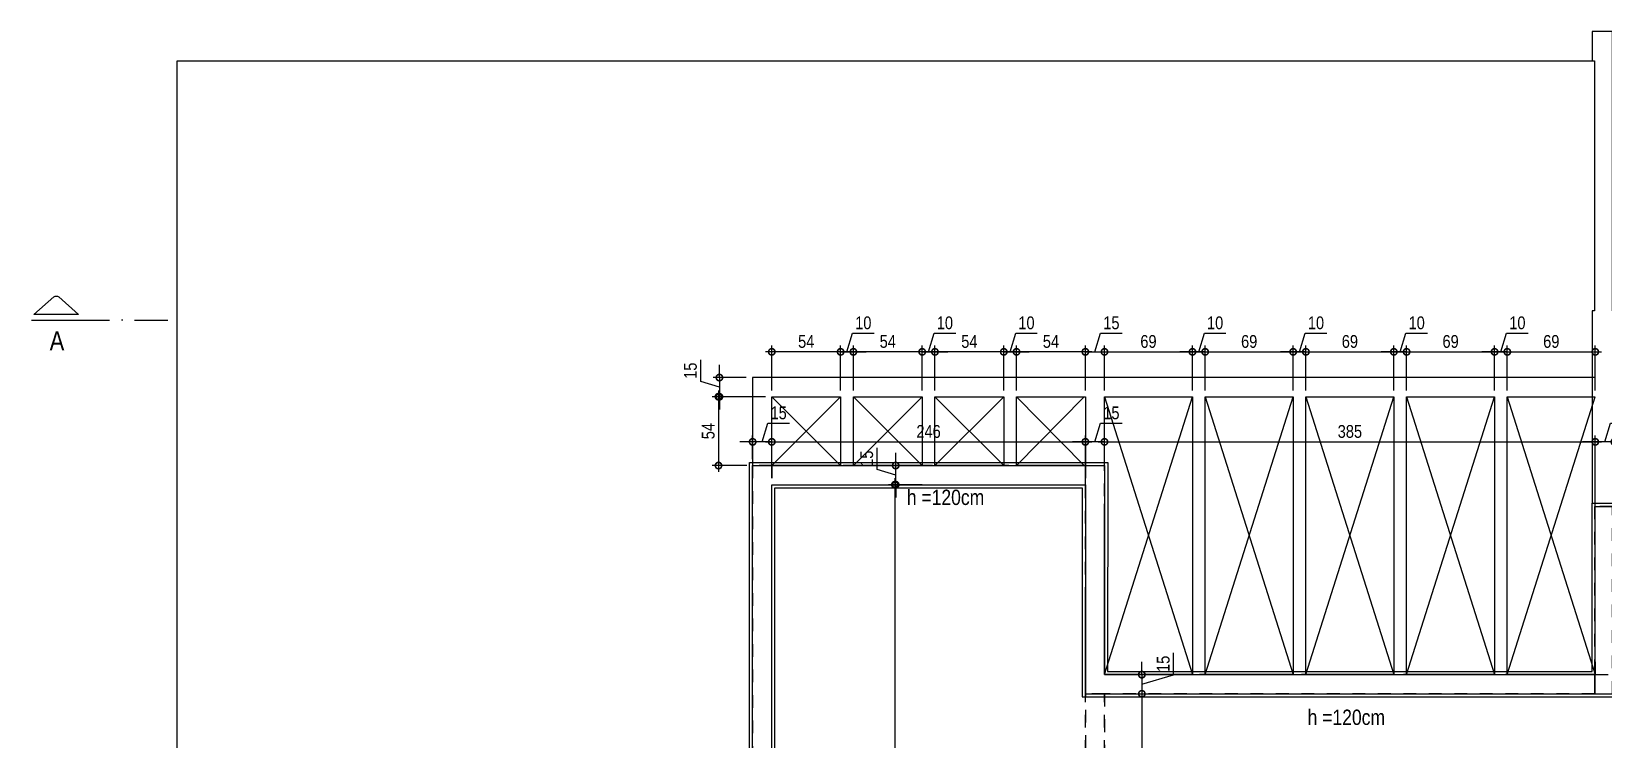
# Model space of a CAD drawing. Header units: metres. Extents: x -38 to 570, y -75 to 184.
# Drawn here: x -37.89 to -25.56, y -2.57 to 2.99 of the extents above; entities that cross this region are included whole.
import ezdxf
from ezdxf.enums import TextEntityAlignment as Align

# ---------------------------------------------------------------- set-up
doc = ezdxf.new("R2010")
doc.units = ezdxf.units.M
for name, pattern in [('CONTINUOS', [0]), ('DASHEDX2', [1.5, 1, -0.5]), ('ESTILO_TQS_0001', [1, 0.7, -0.3])]:
    doc.linetypes.add(name, pattern=pattern)
for name, color, linetype in [('1', 232, 'DASHEDX2'), ('201', 232, 'CONTINUOS'), ('21', 232, 'Continuous'), ('210', 15, 'ESTILO_TQS_0001'), ('ARQ-ALV ACAB', 4, 'Continuous'), ('ARQ-AUX', 7, 'Continuous'), ('ARQ-AUX1', 1, 'Continuous'), ('ARQ-AUX2', 2, 'Continuous'), ('ARQ-DIM', 2, 'Continuous'), ('ARQ-SIM', 1, 'Continuous'), ('ARQ-TXT', 2, 'Continuous')]:
    doc.layers.add(name, color=color, linetype=linetype)
doc.styles.add('Adesa', font='ARIALN.TTF')
doc.dimstyles.new('ADESA 1-0050', dxfattribs={"dimtxt": 0.1, "dimasz": 0.1, "dimexe": 0.05, "dimexo": 0.05, "dimgap": 0.03, "dimtad": 1, "dimdec": 1, "dimlfac": 100, "dimzin": 12, "dimtxsty": 'Adesa', "dimblk": 'DOTSMALL', "dimcen": 1, "dimdle": 0.05, "dimclrd": 1, "dimclre": 1, "dimclrt": 256, "dimazin": 3, "dimtm": 1e-09, "dimtfac": 1, "dimtdec": 1, "dimtmove": 1, "dimatfit": 0, "dimldrblk": 'DOTSMALL', "dimfxl": 0.8, "dimtvp": 2, "dimtolj": 1, "dimtzin": 0, "dimarcsym": 0})

# ---------------------------------------------------------------- blocks, each defined once
blk = doc.blocks.new('ADESA-SIM CORT')
at = {"color": 3}
blk.add_lwpolyline([(1.712, 0.367), (1.4, 0.086), (2.1, 0.086), (1.788, 0.367)], dxfattribs=at)
blk.add_lwpolyline([(1.788, 0.367, 0.267949), (1.712, 0.367)], format="xyb", dxfattribs=at)
at = {"color": 2}
for points in [[(0.521, 0), (0, 0)], [(0.706, 0), (0.729, 0)], [(2.14, 0), (0.914, 0)]]:
    blk.add_lwpolyline(points, dxfattribs=at)
at = {"color": 3, "style": 'Adesa'}
blk.add_attdef('A', text='', height=0.35, dxfattribs=at).set_placement((1.739, -0.325), align=Align.MIDDLE_CENTER)
blk = doc.blocks.new('EST-PR-012-BAR-R02')
at = {"layer": '1', "color": 1, "linetype": 'CONTINUOS'}
for points in [[(-3223, 27), (-3223, -42)], [(-3149, 27), (-3223, 27)], [(-3085, 27), (-3149, 27)], [(-3021, 27), (-3085, 27)], [(-2954.5, 27), (-3021, 27)], [(-2873, 27), (-2954.5, 27)], [(-2794, 27), (-2873, 27)], [(-2715, 27), (-2794, 27)], [(-2636, 27), (-2715, 27)], [(-2562, 27), (-2636, 27)], [(-3208, -42), (-3208, 12)], [(-3208, 12), (-3154, 12)], [(-3154, 12), (-3154, -42)], [(-3144, 12), (-3090, 12)], [(-3144, -42), (-3144, 12)], [(-3090, 12), (-3090, -42)], [(-3080, 12), (-3026, 12)], [(-3080, -42), (-3080, 12)], [(-3026, 12), (-3026, -42)], [(-3016, 12), (-2962, 12)], [(-3016, -42), (-3016, 12)], [(-2962, 12), (-2962, -42)], [(-2947, -40.5), (-2947, 12)], [(-2947, 12), (-2878, 12)], [(-2878, 12), (-2878, -206)], [(-2868, 12), (-2799, 12)], [(-2868, -206), (-2868, 12)], [(-2799, 12), (-2799, -206)], [(-2789, 12), (-2720, 12)], [(-2789, -206), (-2789, 12)], [(-2720, 12), (-2720, -206)], [(-2710, 12), (-2641, 12)], [(-2710, -206), (-2710, 12)], [(-2641, 12), (-2641, -206)], [(-2631, 12), (-2562, 12)], [(-2631, -206), (-2631, 12)], [(-3154, -42), (-3208, -42)], [(-3090, -42), (-3144, -42)], [(-3026, -42), (-3080, -42)], [(-2962, -42), (-3016, -42)], [(-2947, -42), (-2947, -40.5)], [(-2947, -206), (-2947, -72)], [(-2562, -196), (-2562, -206)], [(-2878, -206), (-2947, -206)], [(-2799, -206), (-2868, -206)], [(-2720, -206), (-2789, -206)], [(-2641, -206), (-2710, -206)], [(-2562, -206), (-2631, -206)], [(-2562, -221), (-2562, -206)]]:
    blk.add_lwpolyline(points, dxfattribs=at)
at = {"layer": '201', "color": 1, "linetype": 'CONTINUOS'}
for points in [[(-2962, -72), (-2962, -213.5)], [(-2947, -221), (-2874, -221)], [(-2874, -221), (-2795, -221)], [(-2795, -221), (-2716, -221)], [(-2716, -221), (-2637, -221)], [(-2637, -221), (-2562, -221)]]:
    blk.add_lwpolyline(points, dxfattribs=at)
at = {"layer": '21'}
for p, q in [((-3208, -42), (-3154, 12)), ((-3208, 12), (-3154, -42)), ((-3144, -42), (-3090, 12)), ((-3144, 12), (-3090, -42)), ((-3080, -42), (-3026, 12)), ((-3080, 12), (-3026, -42)), ((-3016, -42), (-2963, 12)), ((-3016, 12), (-2963, -42)), ((-2947, -206), (-2878, 12)), ((-2947, 12), (-2878, -206)), ((-2868, -206), (-2799, 12)), ((-2868, 12), (-2799, -206)), ((-2789, -206), (-2720, 12)), ((-2789, 12), (-2720, -206)), ((-2710, -206), (-2641, 12)), ((-2710, 12), (-2641, -206)), ((-2631, -206), (-2562, 12)), ((-2631, 12), (-2562, -206))]:
    blk.add_line(p, q, dxfattribs=at)
at = {"layer": '210'}
for p, q in [((-2562, -206), (-2549, -206)), ((-2562, -221), (-2549, -221))]:
    blk.add_line(p, q, dxfattribs=at)
blk = doc.blocks.new('est-lo-12-bar-r05')
at = {"layer": '1'}
for p, q in [((-2947.007243, -205.999307), (-2947.007243, -205.999307)), ((-2947.007243, -220.999307), (-2962.007243, -220.999307))]:
    blk.add_line(p, q, dxfattribs=at)
for points in [[(-3223.007243, -327.501694), (-3208.007243, -327.501694), (-3208.007243, -41.993684), (-3223.007243, -41.993684), (-3223.007243, -313.501694)], [(-3223.007243, -41.993684), (-3223.007243, -327.501694)], [(-3208.007243, -56.993684), (-2962.007243, -56.993684), (-2962.007243, -41.993684), (-3208.007243, -41.993684), (-3208.007243, -56.993684)], [(-2962.007243, -41.993684), (-3208.007243, -41.993684)], [(-2962.007243, -327.501694), (-2962.007243, -41.993684), (-2947.007243, -41.993684), (-2947.007243, -205.999307), (-2562.500061, -205.999307), (-2562.500061, -220.999307), (-2947.007243, -220.999307), (-2947.007243, -327.501694), (-2962.007243, -327.501694)], [(-2962.007243, -41.993684), (-2962.007243, -213.499307)], [(-2947.007243, -205.999307), (-2947.007243, -41.993684)], [(-3208.007243, -56.993684), (-2962.007243, -56.993684)], [(-2562.499583, -205.999307), (-2947.007243, -205.999307)], [(-2962.007243, -213.499307), (-2962.007243, -327.501694)], [(-2947.007243, -220.999307), (-2548.499342, -220.999307)], [(-2947.007243, -327.501694), (-2947.007243, -220.999307)]]:
    blk.add_lwpolyline(points, dxfattribs=at)
blk.add_lwpolyline([(-2548.499583, -74.0016), (-2562.500061, -74.0016), (-2562.500061, -220.999307), (-2548.499583, -220.999307)], close=True, dxfattribs=at)
blk = doc.blocks.new('COBERTURA')
at = {"layer": 'ARQ-ALV ACAB'}
for points in [[(-32.255, -3.205), (-32.255, -0.395), (-29.445, -0.395), (-29.446, -2.035), (-25.645, -2.035), (-25.645, -0.715), (-21.25, -0.715), (-21.25, 0.385), (-18.505, 0.385), (-18.505, -1.995), (-17.975, -1.995), (-17.975, -2.295), (-15.505, -2.295)], [(-32.055, -3.205), (-32.055, -0.595), (-29.645, -0.595), (-29.646, -2.235), (-25.445, -2.235), (-25.445, -0.915), (-21.05, -0.915), (-21.05, 0.185), (-18.705, 0.185), (-18.705, -2.185), (-18.165, -2.185), (-18.165, -2.475), (-15.505, -2.475)]]:
    blk.add_lwpolyline(points, dxfattribs=at)
at = {"layer": 'ARQ-AUX', "elevation": 0}
blk.add_lwpolyline([(-36.745, -3.1), (-36.745, 2.755), (-25.645, 2.755)], dxfattribs=at)
at = {"layer": 'ARQ-AUX1', "elevation": 0}
blk.add_lwpolyline([(-25.465, -0.74), (-25.465, 0.795), (-25.485, 0.795), (-25.485, 2.985), (-25.645, 2.985), (-25.645, 2.755), (-25.625, 2.755), (-25.625, 0.795), (-25.645, 0.795), (-25.645, -0.715)], dxfattribs=at)
at = {"layer": 'ARQ-AUX2'}
for points in [[(-32.23, -3.205), (-32.23, -0.42), (-29.47, -0.42), (-29.471, -2.06), (-25.62, -2.06), (-25.62, -0.74), (-21.225, -0.74), (-21.225, 0.36), (-18.53, 0.36), (-18.53, -2.02), (-18, -2.02), (-18, -2.315), (-15.505, -2.315)], [(-32.08, -3.205), (-32.08, -0.57), (-29.62, -0.57), (-29.621, -2.21), (-25.47, -2.21), (-25.47, -0.89), (-21.075, -0.89), (-21.075, 0.21), (-18.68, 0.21), (-18.68, -2.16), (-18.14, -2.16), (-18.14, -2.455), (-15.513, -2.455)]]:
    blk.add_lwpolyline(points, dxfattribs=at)
at = {"linetype": 'Continuous', "xscale": 0.01, "yscale": 0.01, "zscale": 0.01}
for name, p in [('est-lo-12-bar-r05', (0, 0)), ('EST-PR-012-BAR-R02', (0, 0, 0))]:
    blk.add_blockref(name, p, dxfattribs=at)
blk = doc.blocks.new('_DotSmall')
at = {"color": 0, "linetype": 'ByBlock', "const_width": 0.5}
blk.add_lwpolyline([(-0.0625, 0, 1), (0.0625, 0, 1)], format="xyb", close=True, dxfattribs=at)
blk = doc.blocks.new('*D391')
at = {"layer": 'ARQ-DIM', "color": 1, "lineweight": -2, "transparency": 16777216}
for p, q in [((-31.254, -0.451), (-31.254, -0.281)), ((-31.108, -0.42), (-31.108, -0.32)), ((-31.108, -0.495), (-31.254, -0.451)), ((-30.9, -0.42), (-31.158, -0.42)), ((-31.108, -0.57), (-31.108, -0.42)), ((-31.108, -0.57), (-31.108, -0.42)), ((-30.9, -0.57), (-31.158, -0.57)), ((-31.108, -0.57), (-31.108, -0.67))]:
    blk.add_line(p, q, dxfattribs=at)
at = {"layer": 'Defpoints', "color": 0, "transparency": 16777216}
for p in [(-31.108, -0.42), (-30.85, -0.42, 0), (-30.85, -0.57, 0)]:
    blk.add_point(p, dxfattribs=at)
at = {"layer": 'ARQ-DIM', "color": 1, "lineweight": -2, "transparency": 16777216, "xscale": 0.1, "yscale": 0.1, "zscale": 0.1}
for p, rotation in [((-31.108, -0.42), 270), ((-31.108, -0.57), 90)]:
    blk.add_blockref('_DotSmall', p, dxfattribs=dict(at, rotation=rotation))
at = {"layer": 'ARQ-DIM', "transparency": 16777216, "insert": (-31.335, -0.366), "char_height": 0.1, "attachment_point": 5, "rotation": 90, "style": 'Adesa'}
blk.add_mtext('\\A1;15', dxfattribs=at)
blk = doc.blocks.new('*D392')
at = {"layer": 'ARQ-DIM', "color": 1, "lineweight": -2, "transparency": 16777216}
for p, q in [((-31.079, -0.57), (-31.164, -0.57)), ((-31.114, -0.52), (-31.114, -5.89)), ((-31.081, -5.84), (-31.164, -5.84))]:
    blk.add_line(p, q, dxfattribs=at)
at = {"layer": 'Defpoints', "color": 0, "transparency": 16777216}
for p in [(-31.029, -0.57), (-31.114, -5.84), (-31.031, -5.84, 0)]:
    blk.add_point(p, dxfattribs=at)
at = {"layer": 'ARQ-DIM', "color": 1, "lineweight": -2, "transparency": 16777216, "xscale": 0.1, "yscale": 0.1, "zscale": 0.1}
for p, rotation in [((-31.114, -0.57), 90), ((-31.114, -5.84), 270)]:
    blk.add_blockref('_DotSmall', p, dxfattribs=dict(at, rotation=rotation))
at = {"layer": 'ARQ-DIM', "transparency": 16777216, "insert": (-31.195, -3.205), "char_height": 0.1, "attachment_point": 5, "rotation": 90, "style": 'Adesa'}
blk.add_mtext('\\A1;527', dxfattribs=at)
blk = doc.blocks.new('*D394')
at = {"layer": 'ARQ-DIM', "color": 1, "lineweight": -2, "transparency": 16777216}
for p, q in [((-29.177, -2.06), (-29.177, -1.96)), ((-28.928, -2.061), (-28.928, -1.89)), ((-29.421, -2.06), (-29.127, -2.06)), ((-29.177, -2.06), (-29.177, -2.21)), ((-29.177, -2.06), (-29.177, -2.21)), ((-29.177, -2.135), (-28.928, -2.061)), ((-29.43, -2.21), (-29.127, -2.21)), ((-29.177, -2.21), (-29.177, -2.31))]:
    blk.add_line(p, q, dxfattribs=at)
at = {"layer": 'Defpoints', "color": 0, "transparency": 16777216}
for p in [(-29.471, -2.06, 0), (-29.48, -2.21, 0), (-29.177, -2.21)]:
    blk.add_point(p, dxfattribs=at)
at = {"layer": 'ARQ-DIM', "color": 1, "lineweight": -2, "transparency": 16777216, "xscale": 0.1, "yscale": 0.1, "zscale": 0.1}
for p, rotation in [((-29.177, -2.06), 270), ((-29.177, -2.21), 90)]:
    blk.add_blockref('_DotSmall', p, dxfattribs=dict(at, rotation=rotation))
at = {"layer": 'ARQ-DIM', "transparency": 16777216, "insert": (-29.009, -1.975), "char_height": 0.1, "attachment_point": 5, "rotation": 90, "style": 'Adesa'}
blk.add_mtext('\\A1;15', dxfattribs=at)
blk = doc.blocks.new('*D395')
at = {"layer": 'ARQ-DIM', "color": 1, "lineweight": -2, "transparency": 16777216}
for p, q in [((-29.238, -2.21), (-29.127, -2.21)), ((-29.177, -2.16), (-29.177, -4.25)), ((-29.229, -4.2), (-29.127, -4.2))]:
    blk.add_line(p, q, dxfattribs=at)
at = {"layer": 'Defpoints', "color": 0, "transparency": 16777216}
for p in [(-29.288, -2.21), (-29.279, -4.2, 0), (-29.177, -4.2)]:
    blk.add_point(p, dxfattribs=at)
at = {"layer": 'ARQ-DIM', "color": 1, "lineweight": -2, "transparency": 16777216, "xscale": 0.1, "yscale": 0.1, "zscale": 0.1}
for p, rotation in [((-29.177, -2.21), 90), ((-29.177, -4.2), 270)]:
    blk.add_blockref('_DotSmall', p, dxfattribs=dict(at, rotation=rotation))
at = {"layer": 'ARQ-DIM', "transparency": 16777216, "insert": (-29.258, -3.205), "char_height": 0.1, "attachment_point": 5, "rotation": 90, "style": 'Adesa'}
blk.add_mtext('\\A1;199', dxfattribs=at)
blk = doc.blocks.new('*D632')
at = {"layer": 'ARQ-DIM', "color": 1, "lineweight": -2, "transparency": 16777216}
for p, q in [((-32.155, -0.234), (-32.111, -0.088)), ((-32.111, -0.088), (-31.941, -0.088)), ((-32.23, -0.234), (-32.33, -0.234)), ((-32.23, -0.37), (-32.23, -0.184)), ((-32.08, -0.234), (-32.23, -0.234)), ((-32.08, -0.234), (-32.23, -0.234)), ((-32.08, -0.52), (-32.08, -0.184)), ((-32.08, -0.234), (-31.98, -0.234))]:
    blk.add_line(p, q, dxfattribs=at)
at = {"layer": 'Defpoints', "color": 0, "transparency": 16777216}
for p in [(-32.23, -0.234), (-32.23, -0.42, 0), (-32.08, -0.57, 0)]:
    blk.add_point(p, dxfattribs=at)
at = {"layer": 'ARQ-DIM', "color": 1, "lineweight": -2, "transparency": 16777216, "xscale": 0.1, "yscale": 0.1, "zscale": 0.1}
blk.add_blockref('_DotSmall', (-32.23, -0.234), dxfattribs=at)
at = {"layer": 'ARQ-DIM', "color": 1, "lineweight": -2, "transparency": 16777216, "xscale": 0.1, "yscale": 0.1, "zscale": 0.1, "rotation": 180}
blk.add_blockref('_DotSmall', (-32.08, -0.234), dxfattribs=at)
at = {"layer": 'ARQ-DIM', "transparency": 16777216, "insert": (-32.026, -0.007), "char_height": 0.1, "attachment_point": 5, "style": 'Adesa'}
blk.add_mtext('\\A1;15', dxfattribs=at)
blk = doc.blocks.new('*D633')
at = {"layer": 'ARQ-DIM', "color": 1, "lineweight": -2, "transparency": 16777216}
for p, q in [((-32.13, -0.234), (-29.57, -0.234)), ((-32.08, -0.52), (-32.08, -0.184)), ((-29.62, -0.52), (-29.62, -0.184))]:
    blk.add_line(p, q, dxfattribs=at)
at = {"layer": 'Defpoints', "color": 0, "transparency": 16777216}
for p in [(-29.62, -0.234), (-32.08, -0.57, 0), (-29.62, -0.57, 0)]:
    blk.add_point(p, dxfattribs=at)
at = {"layer": 'ARQ-DIM', "color": 1, "lineweight": -2, "transparency": 16777216, "xscale": 0.1, "yscale": 0.1, "zscale": 0.1, "rotation": 180}
blk.add_blockref('_DotSmall', (-32.08, -0.234), dxfattribs=at)
at = {"layer": 'ARQ-DIM', "color": 1, "lineweight": -2, "transparency": 16777216, "xscale": 0.1, "yscale": 0.1, "zscale": 0.1}
blk.add_blockref('_DotSmall', (-29.62, -0.234), dxfattribs=at)
at = {"layer": 'ARQ-DIM', "transparency": 16777216, "insert": (-30.85, -0.153), "char_height": 0.1, "attachment_point": 5, "style": 'Adesa'}
blk.add_mtext('\\A1;246', dxfattribs=at)
blk = doc.blocks.new('*D634')
at = {"layer": 'ARQ-DIM', "color": 1, "lineweight": -2, "transparency": 16777216}
for p, q in [((-29.545, -0.234), (-29.501, -0.088)), ((-29.501, -0.088), (-29.331, -0.088)), ((-29.62, -0.234), (-29.72, -0.234)), ((-29.62, -0.37), (-29.62, -0.184)), ((-29.47, -0.234), (-29.62, -0.234)), ((-29.47, -0.234), (-29.62, -0.234)), ((-29.47, -0.37), (-29.47, -0.184)), ((-29.47, -0.234), (-29.37, -0.234))]:
    blk.add_line(p, q, dxfattribs=at)
at = {"layer": 'Defpoints', "color": 0, "transparency": 16777216}
for p in [(-29.62, -0.234), (-29.62, -0.42), (-29.47, -0.42, 0)]:
    blk.add_point(p, dxfattribs=at)
at = {"layer": 'ARQ-DIM', "color": 1, "lineweight": -2, "transparency": 16777216, "xscale": 0.1, "yscale": 0.1, "zscale": 0.1}
blk.add_blockref('_DotSmall', (-29.62, -0.234), dxfattribs=at)
at = {"layer": 'ARQ-DIM', "color": 1, "lineweight": -2, "transparency": 16777216, "xscale": 0.1, "yscale": 0.1, "zscale": 0.1, "rotation": 180}
blk.add_blockref('_DotSmall', (-29.47, -0.234), dxfattribs=at)
at = {"layer": 'ARQ-DIM', "transparency": 16777216, "insert": (-29.416, -0.007), "char_height": 0.1, "attachment_point": 5, "style": 'Adesa'}
blk.add_mtext('\\A1;15', dxfattribs=at)
blk = doc.blocks.new('*D635')
at = {"layer": 'ARQ-DIM', "color": 1, "lineweight": -2, "transparency": 16777216}
for p, q in [((-29.52, -0.234), (-25.57, -0.234)), ((-29.47, -0.37), (-29.47, -0.184)), ((-25.62, -0.78), (-25.62, -0.184))]:
    blk.add_line(p, q, dxfattribs=at)
at = {"layer": 'Defpoints', "color": 0, "transparency": 16777216}
for p in [(-25.62, -0.234), (-29.47, -0.42, 0), (-25.62, -0.83, 0)]:
    blk.add_point(p, dxfattribs=at)
at = {"layer": 'ARQ-DIM', "color": 1, "lineweight": -2, "transparency": 16777216, "xscale": 0.1, "yscale": 0.1, "zscale": 0.1, "rotation": 180}
blk.add_blockref('_DotSmall', (-29.47, -0.234), dxfattribs=at)
at = {"layer": 'ARQ-DIM', "color": 1, "lineweight": -2, "transparency": 16777216, "xscale": 0.1, "yscale": 0.1, "zscale": 0.1}
blk.add_blockref('_DotSmall', (-25.62, -0.234), dxfattribs=at)
at = {"layer": 'ARQ-DIM', "transparency": 16777216, "insert": (-27.545, -0.153), "char_height": 0.1, "attachment_point": 5, "style": 'Adesa'}
blk.add_mtext('\\A1;385', dxfattribs=at)
blk = doc.blocks.new('*D636')
at = {"layer": 'ARQ-DIM', "color": 1, "lineweight": -2, "transparency": 16777216}
for p, q in [((-25.545, -0.234), (-25.501, -0.088)), ((-25.501, -0.088), (-25.331, -0.088)), ((-25.62, -0.234), (-25.72, -0.234)), ((-25.62, -0.69), (-25.62, -0.184)), ((-25.47, -0.234), (-25.62, -0.234)), ((-25.47, -0.234), (-25.62, -0.234)), ((-25.47, -0.84), (-25.47, -0.184)), ((-25.47, -0.234), (-25.37, -0.234))]:
    blk.add_line(p, q, dxfattribs=at)
at = {"layer": 'Defpoints', "color": 0, "transparency": 16777216}
for p in [(-25.62, -0.234), (-25.62, -0.74, 0), (-25.47, -0.89, 0)]:
    blk.add_point(p, dxfattribs=at)
at = {"layer": 'ARQ-DIM', "color": 1, "lineweight": -2, "transparency": 16777216, "xscale": 0.1, "yscale": 0.1, "zscale": 0.1}
blk.add_blockref('_DotSmall', (-25.62, -0.234), dxfattribs=at)
at = {"layer": 'ARQ-DIM', "color": 1, "lineweight": -2, "transparency": 16777216, "xscale": 0.1, "yscale": 0.1, "zscale": 0.1, "rotation": 180}
blk.add_blockref('_DotSmall', (-25.47, -0.234), dxfattribs=at)
at = {"layer": 'ARQ-DIM', "transparency": 16777216, "insert": (-25.416, -0.007), "char_height": 0.1, "attachment_point": 5, "style": 'Adesa'}
blk.add_mtext('\\A1;15', dxfattribs=at)
blk = doc.blocks.new('*D422')
at = {"layer": 'ARQ-DIM', "color": 1, "lineweight": -2, "transparency": 16777216}
for p, q in [((-32.498, 0.17), (-32.498, -0.47)), ((-32.13, 0.12), (-32.548, 0.12)), ((-32.275, -0.42), (-32.548, -0.42))]:
    blk.add_line(p, q, dxfattribs=at)
at = {"layer": 'Defpoints', "color": 0, "transparency": 16777216}
for p in [(-32.08, 0.12, 0), (-32.498, -0.42), (-32.225, -0.42)]:
    blk.add_point(p, dxfattribs=at)
at = {"layer": 'ARQ-DIM', "color": 1, "lineweight": -2, "transparency": 16777216, "xscale": 0.1, "yscale": 0.1, "zscale": 0.1}
for p, rotation in [((-32.498, 0.12), 90), ((-32.498, -0.42), 270)]:
    blk.add_blockref('_DotSmall', p, dxfattribs=dict(at, rotation=rotation))
at = {"layer": 'ARQ-DIM', "transparency": 16777216, "insert": (-32.578, -0.15), "char_height": 0.1, "attachment_point": 5, "rotation": 90, "style": 'Adesa'}
blk.add_mtext('\\A1;54', dxfattribs=at)
blk = doc.blocks.new('*D490')
at = {"layer": 'ARQ-DIM', "color": 1, "lineweight": -2, "transparency": 16777216}
for p, q in [((-26.31, 0.17), (-26.31, 0.522)), ((-25.62, 0.17), (-25.62, 0.522)), ((-26.36, 0.472), (-25.57, 0.472))]:
    blk.add_line(p, q, dxfattribs=at)
at = {"layer": 'Defpoints', "color": 0, "transparency": 16777216}
for p in [(-25.62, 0.472), (-26.31, 0.12, 0), (-25.62, 0.12, 0)]:
    blk.add_point(p, dxfattribs=at)
at = {"layer": 'ARQ-DIM', "color": 1, "lineweight": -2, "transparency": 16777216, "xscale": 0.1, "yscale": 0.1, "zscale": 0.1, "rotation": 180}
blk.add_blockref('_DotSmall', (-26.31, 0.472), dxfattribs=at)
at = {"layer": 'ARQ-DIM', "color": 1, "lineweight": -2, "transparency": 16777216, "xscale": 0.1, "yscale": 0.1, "zscale": 0.1}
blk.add_blockref('_DotSmall', (-25.62, 0.472), dxfattribs=at)
at = {"layer": 'ARQ-DIM', "transparency": 16777216, "insert": (-25.965, 0.553), "char_height": 0.1, "attachment_point": 5, "style": 'Adesa'}
blk.add_mtext('\\A1;69', dxfattribs=at)
blk = doc.blocks.new('*D491')
at = {"layer": 'ARQ-DIM', "color": 1, "lineweight": -2, "transparency": 16777216}
for p, q in [((-26.36, 0.472), (-26.316, 0.618)), ((-26.316, 0.618), (-26.147, 0.618)), ((-26.41, 0.17), (-26.41, 0.522)), ((-26.31, 0.17), (-26.31, 0.522)), ((-26.41, 0.472), (-26.51, 0.472)), ((-26.31, 0.472), (-26.41, 0.472)), ((-26.31, 0.472), (-26.41, 0.472)), ((-26.31, 0.472), (-26.21, 0.472))]:
    blk.add_line(p, q, dxfattribs=at)
at = {"layer": 'Defpoints', "color": 0, "transparency": 16777216}
for p in [(-26.41, 0.472), (-26.41, 0.12, 0), (-26.31, 0.12, 0)]:
    blk.add_point(p, dxfattribs=at)
at = {"layer": 'ARQ-DIM', "color": 1, "lineweight": -2, "transparency": 16777216, "xscale": 0.1, "yscale": 0.1, "zscale": 0.1}
blk.add_blockref('_DotSmall', (-26.41, 0.472), dxfattribs=at)
at = {"layer": 'ARQ-DIM', "color": 1, "lineweight": -2, "transparency": 16777216, "xscale": 0.1, "yscale": 0.1, "zscale": 0.1, "rotation": 180}
blk.add_blockref('_DotSmall', (-26.31, 0.472), dxfattribs=at)
at = {"layer": 'ARQ-DIM', "transparency": 16777216, "insert": (-26.231, 0.699), "char_height": 0.1, "attachment_point": 5, "style": 'Adesa'}
blk.add_mtext('\\A1;10', dxfattribs=at)
blk = doc.blocks.new('*D492')
at = {"layer": 'ARQ-DIM', "color": 1, "lineweight": -2, "transparency": 16777216}
for p, q in [((-27.1, 0.17), (-27.1, 0.522)), ((-26.41, 0.17), (-26.41, 0.522)), ((-27.15, 0.472), (-26.36, 0.472))]:
    blk.add_line(p, q, dxfattribs=at)
at = {"layer": 'Defpoints', "color": 0, "transparency": 16777216}
for p in [(-26.41, 0.472), (-27.1, 0.12, 0), (-26.41, 0.12, 0)]:
    blk.add_point(p, dxfattribs=at)
at = {"layer": 'ARQ-DIM', "color": 1, "lineweight": -2, "transparency": 16777216, "xscale": 0.1, "yscale": 0.1, "zscale": 0.1, "rotation": 180}
blk.add_blockref('_DotSmall', (-27.1, 0.472), dxfattribs=at)
at = {"layer": 'ARQ-DIM', "color": 1, "lineweight": -2, "transparency": 16777216, "xscale": 0.1, "yscale": 0.1, "zscale": 0.1}
blk.add_blockref('_DotSmall', (-26.41, 0.472), dxfattribs=at)
at = {"layer": 'ARQ-DIM', "transparency": 16777216, "insert": (-26.755, 0.553), "char_height": 0.1, "attachment_point": 5, "style": 'Adesa'}
blk.add_mtext('\\A1;69', dxfattribs=at)
blk = doc.blocks.new('*D493')
at = {"layer": 'ARQ-DIM', "color": 1, "lineweight": -2, "transparency": 16777216}
for p, q in [((-27.15, 0.472), (-27.106, 0.618)), ((-27.106, 0.618), (-26.937, 0.618)), ((-27.2, 0.17), (-27.2, 0.522)), ((-27.1, 0.17), (-27.1, 0.522)), ((-27.2, 0.472), (-27.3, 0.472)), ((-27.1, 0.472), (-27.2, 0.472)), ((-27.1, 0.472), (-27.2, 0.472)), ((-27.1, 0.472), (-27, 0.472))]:
    blk.add_line(p, q, dxfattribs=at)
at = {"layer": 'Defpoints', "color": 0, "transparency": 16777216}
for p in [(-27.2, 0.472), (-27.2, 0.12, 0), (-27.1, 0.12, 0)]:
    blk.add_point(p, dxfattribs=at)
at = {"layer": 'ARQ-DIM', "color": 1, "lineweight": -2, "transparency": 16777216, "xscale": 0.1, "yscale": 0.1, "zscale": 0.1}
blk.add_blockref('_DotSmall', (-27.2, 0.472), dxfattribs=at)
at = {"layer": 'ARQ-DIM', "color": 1, "lineweight": -2, "transparency": 16777216, "xscale": 0.1, "yscale": 0.1, "zscale": 0.1, "rotation": 180}
blk.add_blockref('_DotSmall', (-27.1, 0.472), dxfattribs=at)
at = {"layer": 'ARQ-DIM', "transparency": 16777216, "insert": (-27.021, 0.699), "char_height": 0.1, "attachment_point": 5, "style": 'Adesa'}
blk.add_mtext('\\A1;10', dxfattribs=at)
blk = doc.blocks.new('*D494')
at = {"layer": 'ARQ-DIM', "color": 1, "lineweight": -2, "transparency": 16777216}
for p, q in [((-27.89, 0.17), (-27.89, 0.522)), ((-27.2, 0.17), (-27.2, 0.522)), ((-27.94, 0.472), (-27.15, 0.472))]:
    blk.add_line(p, q, dxfattribs=at)
at = {"layer": 'Defpoints', "color": 0, "transparency": 16777216}
for p in [(-27.2, 0.472), (-27.89, 0.12, 0), (-27.2, 0.12, 0)]:
    blk.add_point(p, dxfattribs=at)
at = {"layer": 'ARQ-DIM', "color": 1, "lineweight": -2, "transparency": 16777216, "xscale": 0.1, "yscale": 0.1, "zscale": 0.1, "rotation": 180}
blk.add_blockref('_DotSmall', (-27.89, 0.472), dxfattribs=at)
at = {"layer": 'ARQ-DIM', "color": 1, "lineweight": -2, "transparency": 16777216, "xscale": 0.1, "yscale": 0.1, "zscale": 0.1}
blk.add_blockref('_DotSmall', (-27.2, 0.472), dxfattribs=at)
at = {"layer": 'ARQ-DIM', "transparency": 16777216, "insert": (-27.545, 0.553), "char_height": 0.1, "attachment_point": 5, "style": 'Adesa'}
blk.add_mtext('\\A1;69', dxfattribs=at)
blk = doc.blocks.new('*D495')
at = {"layer": 'ARQ-DIM', "color": 1, "lineweight": -2, "transparency": 16777216}
for p, q in [((-27.94, 0.472), (-27.896, 0.618)), ((-27.896, 0.618), (-27.727, 0.618)), ((-27.99, 0.17), (-27.99, 0.522)), ((-27.89, 0.17), (-27.89, 0.522)), ((-27.99, 0.472), (-28.09, 0.472)), ((-27.89, 0.472), (-27.99, 0.472)), ((-27.89, 0.472), (-27.99, 0.472)), ((-27.89, 0.472), (-27.79, 0.472))]:
    blk.add_line(p, q, dxfattribs=at)
at = {"layer": 'Defpoints', "color": 0, "transparency": 16777216}
for p in [(-27.99, 0.472), (-27.99, 0.12, 0), (-27.89, 0.12, 0)]:
    blk.add_point(p, dxfattribs=at)
at = {"layer": 'ARQ-DIM', "color": 1, "lineweight": -2, "transparency": 16777216, "xscale": 0.1, "yscale": 0.1, "zscale": 0.1}
blk.add_blockref('_DotSmall', (-27.99, 0.472), dxfattribs=at)
at = {"layer": 'ARQ-DIM', "color": 1, "lineweight": -2, "transparency": 16777216, "xscale": 0.1, "yscale": 0.1, "zscale": 0.1, "rotation": 180}
blk.add_blockref('_DotSmall', (-27.89, 0.472), dxfattribs=at)
at = {"layer": 'ARQ-DIM', "transparency": 16777216, "insert": (-27.811, 0.699), "char_height": 0.1, "attachment_point": 5, "style": 'Adesa'}
blk.add_mtext('\\A1;10', dxfattribs=at)
blk = doc.blocks.new('*D496')
at = {"layer": 'ARQ-DIM', "color": 1, "lineweight": -2, "transparency": 16777216}
for p, q in [((-28.68, 0.17), (-28.68, 0.522)), ((-27.99, 0.17), (-27.99, 0.522)), ((-28.73, 0.472), (-27.94, 0.472))]:
    blk.add_line(p, q, dxfattribs=at)
at = {"layer": 'Defpoints', "color": 0, "transparency": 16777216}
for p in [(-27.99, 0.472), (-28.68, 0.12, 0), (-27.99, 0.12, 0)]:
    blk.add_point(p, dxfattribs=at)
at = {"layer": 'ARQ-DIM', "color": 1, "lineweight": -2, "transparency": 16777216, "xscale": 0.1, "yscale": 0.1, "zscale": 0.1, "rotation": 180}
blk.add_blockref('_DotSmall', (-28.68, 0.472), dxfattribs=at)
at = {"layer": 'ARQ-DIM', "color": 1, "lineweight": -2, "transparency": 16777216, "xscale": 0.1, "yscale": 0.1, "zscale": 0.1}
blk.add_blockref('_DotSmall', (-27.99, 0.472), dxfattribs=at)
at = {"layer": 'ARQ-DIM', "transparency": 16777216, "insert": (-28.335, 0.553), "char_height": 0.1, "attachment_point": 5, "style": 'Adesa'}
blk.add_mtext('\\A1;69', dxfattribs=at)
blk = doc.blocks.new('*D497')
at = {"layer": 'ARQ-DIM', "color": 1, "lineweight": -2, "transparency": 16777216}
for p, q in [((-28.73, 0.472), (-28.686, 0.618)), ((-28.686, 0.618), (-28.517, 0.618)), ((-28.78, 0.17), (-28.78, 0.522)), ((-28.68, 0.17), (-28.68, 0.522)), ((-28.78, 0.472), (-28.88, 0.472)), ((-28.68, 0.472), (-28.78, 0.472)), ((-28.68, 0.472), (-28.78, 0.472)), ((-28.68, 0.472), (-28.58, 0.472))]:
    blk.add_line(p, q, dxfattribs=at)
at = {"layer": 'Defpoints', "color": 0, "transparency": 16777216}
for p in [(-28.78, 0.472), (-28.78, 0.12, 0), (-28.68, 0.12, 0)]:
    blk.add_point(p, dxfattribs=at)
at = {"layer": 'ARQ-DIM', "color": 1, "lineweight": -2, "transparency": 16777216, "xscale": 0.1, "yscale": 0.1, "zscale": 0.1}
blk.add_blockref('_DotSmall', (-28.78, 0.472), dxfattribs=at)
at = {"layer": 'ARQ-DIM', "color": 1, "lineweight": -2, "transparency": 16777216, "xscale": 0.1, "yscale": 0.1, "zscale": 0.1, "rotation": 180}
blk.add_blockref('_DotSmall', (-28.68, 0.472), dxfattribs=at)
at = {"layer": 'ARQ-DIM', "transparency": 16777216, "insert": (-28.602, 0.699), "char_height": 0.1, "attachment_point": 5, "style": 'Adesa'}
blk.add_mtext('\\A1;10', dxfattribs=at)
blk = doc.blocks.new('*D498')
at = {"layer": 'ARQ-DIM', "color": 1, "lineweight": -2, "transparency": 16777216}
for p, q in [((-29.47, 0.17), (-29.47, 0.522)), ((-28.78, 0.17), (-28.78, 0.522)), ((-29.52, 0.472), (-28.73, 0.472))]:
    blk.add_line(p, q, dxfattribs=at)
at = {"layer": 'Defpoints', "color": 0, "transparency": 16777216}
for p in [(-28.78, 0.472), (-29.47, 0.12, 0), (-28.78, 0.12, 0)]:
    blk.add_point(p, dxfattribs=at)
at = {"layer": 'ARQ-DIM', "color": 1, "lineweight": -2, "transparency": 16777216, "xscale": 0.1, "yscale": 0.1, "zscale": 0.1, "rotation": 180}
blk.add_blockref('_DotSmall', (-29.47, 0.472), dxfattribs=at)
at = {"layer": 'ARQ-DIM', "color": 1, "lineweight": -2, "transparency": 16777216, "xscale": 0.1, "yscale": 0.1, "zscale": 0.1}
blk.add_blockref('_DotSmall', (-28.78, 0.472), dxfattribs=at)
at = {"layer": 'ARQ-DIM', "transparency": 16777216, "insert": (-29.125, 0.553), "char_height": 0.1, "attachment_point": 5, "style": 'Adesa'}
blk.add_mtext('\\A1;69', dxfattribs=at)
blk = doc.blocks.new('*D499')
at = {"layer": 'ARQ-DIM', "color": 1, "lineweight": -2, "transparency": 16777216}
for p, q in [((-29.545, 0.472), (-29.501, 0.618)), ((-29.501, 0.618), (-29.331, 0.618)), ((-29.62, 0.17), (-29.62, 0.522)), ((-29.47, 0.17), (-29.47, 0.522)), ((-29.62, 0.472), (-29.72, 0.472)), ((-29.62, 0.472), (-29.47, 0.472)), ((-29.62, 0.472), (-29.47, 0.472)), ((-29.47, 0.472), (-29.37, 0.472))]:
    blk.add_line(p, q, dxfattribs=at)
at = {"layer": 'Defpoints', "color": 0, "transparency": 16777216}
for p in [(-29.47, 0.472), (-29.62, 0.12, 0), (-29.47, 0.12, 0)]:
    blk.add_point(p, dxfattribs=at)
at = {"layer": 'ARQ-DIM', "color": 1, "lineweight": -2, "transparency": 16777216, "xscale": 0.1, "yscale": 0.1, "zscale": 0.1}
blk.add_blockref('_DotSmall', (-29.62, 0.472), dxfattribs=at)
at = {"layer": 'ARQ-DIM', "color": 1, "lineweight": -2, "transparency": 16777216, "xscale": 0.1, "yscale": 0.1, "zscale": 0.1, "rotation": 180}
blk.add_blockref('_DotSmall', (-29.47, 0.472), dxfattribs=at)
at = {"layer": 'ARQ-DIM', "transparency": 16777216, "insert": (-29.416, 0.699), "char_height": 0.1, "attachment_point": 5, "style": 'Adesa'}
blk.add_mtext('\\A1;15', dxfattribs=at)
blk = doc.blocks.new('*D500')
at = {"layer": 'ARQ-DIM', "color": 1, "lineweight": -2, "transparency": 16777216}
for p, q in [((-30.16, 0.17), (-30.16, 0.522)), ((-29.62, 0.17), (-29.62, 0.522)), ((-29.57, 0.472), (-30.21, 0.472))]:
    blk.add_line(p, q, dxfattribs=at)
at = {"layer": 'Defpoints', "color": 0, "transparency": 16777216}
for p in [(-30.16, 0.472), (-30.16, 0.12, 0), (-29.62, 0.12, 0)]:
    blk.add_point(p, dxfattribs=at)
at = {"layer": 'ARQ-DIM', "color": 1, "lineweight": -2, "transparency": 16777216, "xscale": 0.1, "yscale": 0.1, "zscale": 0.1, "rotation": 180}
blk.add_blockref('_DotSmall', (-30.16, 0.472), dxfattribs=at)
at = {"layer": 'ARQ-DIM', "color": 1, "lineweight": -2, "transparency": 16777216, "xscale": 0.1, "yscale": 0.1, "zscale": 0.1}
blk.add_blockref('_DotSmall', (-29.62, 0.472), dxfattribs=at)
at = {"layer": 'ARQ-DIM', "transparency": 16777216, "insert": (-29.89, 0.553), "char_height": 0.1, "attachment_point": 5, "style": 'Adesa'}
blk.add_mtext('\\A1;54', dxfattribs=at)
blk = doc.blocks.new('*D501')
at = {"layer": 'ARQ-DIM', "color": 1, "lineweight": -2, "transparency": 16777216}
for p, q in [((-30.21, 0.472), (-30.166, 0.618)), ((-30.166, 0.618), (-29.997, 0.618)), ((-30.26, 0.17), (-30.26, 0.522)), ((-30.16, 0.17), (-30.16, 0.522)), ((-30.26, 0.472), (-30.36, 0.472)), ((-30.26, 0.472), (-30.16, 0.472)), ((-30.26, 0.472), (-30.16, 0.472)), ((-30.16, 0.472), (-30.06, 0.472))]:
    blk.add_line(p, q, dxfattribs=at)
at = {"layer": 'Defpoints', "color": 0, "transparency": 16777216}
for p in [(-30.16, 0.472), (-30.26, 0.12, 0), (-30.16, 0.12, 0)]:
    blk.add_point(p, dxfattribs=at)
at = {"layer": 'ARQ-DIM', "color": 1, "lineweight": -2, "transparency": 16777216, "xscale": 0.1, "yscale": 0.1, "zscale": 0.1}
blk.add_blockref('_DotSmall', (-30.26, 0.472), dxfattribs=at)
at = {"layer": 'ARQ-DIM', "color": 1, "lineweight": -2, "transparency": 16777216, "xscale": 0.1, "yscale": 0.1, "zscale": 0.1, "rotation": 180}
blk.add_blockref('_DotSmall', (-30.16, 0.472), dxfattribs=at)
at = {"layer": 'ARQ-DIM', "transparency": 16777216, "insert": (-30.082, 0.699), "char_height": 0.1, "attachment_point": 5, "style": 'Adesa'}
blk.add_mtext('\\A1;10', dxfattribs=at)
blk = doc.blocks.new('*D502')
at = {"layer": 'ARQ-DIM', "color": 1, "lineweight": -2, "transparency": 16777216}
for p, q in [((-30.8, 0.17), (-30.8, 0.522)), ((-30.26, 0.17), (-30.26, 0.522)), ((-30.21, 0.472), (-30.85, 0.472))]:
    blk.add_line(p, q, dxfattribs=at)
at = {"layer": 'Defpoints', "color": 0, "transparency": 16777216}
for p in [(-30.8, 0.472), (-30.8, 0.12, 0), (-30.26, 0.12, 0)]:
    blk.add_point(p, dxfattribs=at)
at = {"layer": 'ARQ-DIM', "color": 1, "lineweight": -2, "transparency": 16777216, "xscale": 0.1, "yscale": 0.1, "zscale": 0.1, "rotation": 180}
blk.add_blockref('_DotSmall', (-30.8, 0.472), dxfattribs=at)
at = {"layer": 'ARQ-DIM', "color": 1, "lineweight": -2, "transparency": 16777216, "xscale": 0.1, "yscale": 0.1, "zscale": 0.1}
blk.add_blockref('_DotSmall', (-30.26, 0.472), dxfattribs=at)
at = {"layer": 'ARQ-DIM', "transparency": 16777216, "insert": (-30.53, 0.553), "char_height": 0.1, "attachment_point": 5, "style": 'Adesa'}
blk.add_mtext('\\A1;54', dxfattribs=at)
blk = doc.blocks.new('*D503')
at = {"layer": 'ARQ-DIM', "color": 1, "lineweight": -2, "transparency": 16777216}
for p, q in [((-30.85, 0.472), (-30.806, 0.618)), ((-30.806, 0.618), (-30.637, 0.618)), ((-30.9, 0.17), (-30.9, 0.522)), ((-30.8, 0.17), (-30.8, 0.522)), ((-30.9, 0.472), (-31, 0.472)), ((-30.9, 0.472), (-30.8, 0.472)), ((-30.9, 0.472), (-30.8, 0.472)), ((-30.8, 0.472), (-30.7, 0.472))]:
    blk.add_line(p, q, dxfattribs=at)
at = {"layer": 'Defpoints', "color": 0, "transparency": 16777216}
for p in [(-30.8, 0.472), (-30.9, 0.12, 0), (-30.8, 0.12, 0)]:
    blk.add_point(p, dxfattribs=at)
at = {"layer": 'ARQ-DIM', "color": 1, "lineweight": -2, "transparency": 16777216, "xscale": 0.1, "yscale": 0.1, "zscale": 0.1}
blk.add_blockref('_DotSmall', (-30.9, 0.472), dxfattribs=at)
at = {"layer": 'ARQ-DIM', "color": 1, "lineweight": -2, "transparency": 16777216, "xscale": 0.1, "yscale": 0.1, "zscale": 0.1, "rotation": 180}
blk.add_blockref('_DotSmall', (-30.8, 0.472), dxfattribs=at)
at = {"layer": 'ARQ-DIM', "transparency": 16777216, "insert": (-30.722, 0.699), "char_height": 0.1, "attachment_point": 5, "style": 'Adesa'}
blk.add_mtext('\\A1;10', dxfattribs=at)
blk = doc.blocks.new('*D504')
at = {"layer": 'ARQ-DIM', "color": 1, "lineweight": -2, "transparency": 16777216}
for p, q in [((-31.44, 0.17), (-31.44, 0.522)), ((-30.9, 0.17), (-30.9, 0.522)), ((-30.85, 0.472), (-31.49, 0.472))]:
    blk.add_line(p, q, dxfattribs=at)
at = {"layer": 'Defpoints', "color": 0, "transparency": 16777216}
for p in [(-31.44, 0.472), (-31.44, 0.12, 0), (-30.9, 0.12, 0)]:
    blk.add_point(p, dxfattribs=at)
at = {"layer": 'ARQ-DIM', "color": 1, "lineweight": -2, "transparency": 16777216, "xscale": 0.1, "yscale": 0.1, "zscale": 0.1, "rotation": 180}
blk.add_blockref('_DotSmall', (-31.44, 0.472), dxfattribs=at)
at = {"layer": 'ARQ-DIM', "color": 1, "lineweight": -2, "transparency": 16777216, "xscale": 0.1, "yscale": 0.1, "zscale": 0.1}
blk.add_blockref('_DotSmall', (-30.9, 0.472), dxfattribs=at)
at = {"layer": 'ARQ-DIM', "transparency": 16777216, "insert": (-31.17, 0.553), "char_height": 0.1, "attachment_point": 5, "style": 'Adesa'}
blk.add_mtext('\\A1;54', dxfattribs=at)
blk = doc.blocks.new('*D505')
at = {"layer": 'ARQ-DIM', "color": 1, "lineweight": -2, "transparency": 16777216}
for p, q in [((-31.49, 0.472), (-31.446, 0.618)), ((-31.446, 0.618), (-31.277, 0.618)), ((-31.54, 0.17), (-31.54, 0.522)), ((-31.44, 0.17), (-31.44, 0.522)), ((-31.54, 0.472), (-31.64, 0.472)), ((-31.54, 0.472), (-31.44, 0.472)), ((-31.54, 0.472), (-31.44, 0.472)), ((-31.44, 0.472), (-31.34, 0.472))]:
    blk.add_line(p, q, dxfattribs=at)
at = {"layer": 'Defpoints', "color": 0, "transparency": 16777216}
for p in [(-31.44, 0.472), (-31.54, 0.12, 0), (-31.44, 0.12, 0)]:
    blk.add_point(p, dxfattribs=at)
at = {"layer": 'ARQ-DIM', "color": 1, "lineweight": -2, "transparency": 16777216, "xscale": 0.1, "yscale": 0.1, "zscale": 0.1}
blk.add_blockref('_DotSmall', (-31.54, 0.472), dxfattribs=at)
at = {"layer": 'ARQ-DIM', "color": 1, "lineweight": -2, "transparency": 16777216, "xscale": 0.1, "yscale": 0.1, "zscale": 0.1, "rotation": 180}
blk.add_blockref('_DotSmall', (-31.44, 0.472), dxfattribs=at)
at = {"layer": 'ARQ-DIM', "transparency": 16777216, "insert": (-31.362, 0.699), "char_height": 0.1, "attachment_point": 5, "style": 'Adesa'}
blk.add_mtext('\\A1;10', dxfattribs=at)
blk = doc.blocks.new('*D506')
at = {"layer": 'ARQ-DIM', "color": 1, "lineweight": -2, "transparency": 16777216}
for p, q in [((-32.08, 0.17), (-32.08, 0.522)), ((-31.54, 0.17), (-31.54, 0.522)), ((-31.49, 0.472), (-32.13, 0.472))]:
    blk.add_line(p, q, dxfattribs=at)
at = {"layer": 'Defpoints', "color": 0, "transparency": 16777216}
for p in [(-32.08, 0.472), (-32.08, 0.12, 0), (-31.54, 0.12, 0)]:
    blk.add_point(p, dxfattribs=at)
at = {"layer": 'ARQ-DIM', "color": 1, "lineweight": -2, "transparency": 16777216, "xscale": 0.1, "yscale": 0.1, "zscale": 0.1, "rotation": 180}
blk.add_blockref('_DotSmall', (-32.08, 0.472), dxfattribs=at)
at = {"layer": 'ARQ-DIM', "color": 1, "lineweight": -2, "transparency": 16777216, "xscale": 0.1, "yscale": 0.1, "zscale": 0.1}
blk.add_blockref('_DotSmall', (-31.54, 0.472), dxfattribs=at)
at = {"layer": 'ARQ-DIM', "transparency": 16777216, "insert": (-31.81, 0.553), "char_height": 0.1, "attachment_point": 5, "style": 'Adesa'}
blk.add_mtext('\\A1;54', dxfattribs=at)
blk = doc.blocks.new('*D507')
at = {"layer": 'ARQ-DIM', "color": 1, "lineweight": -2, "transparency": 16777216}
for p, q in [((-32.637, 0.239), (-32.637, 0.409)), ((-32.491, 0.27), (-32.491, 0.37)), ((-32.28, 0.27), (-32.541, 0.27)), ((-32.491, 0.27), (-32.491, 0.12)), ((-32.491, 0.27), (-32.491, 0.12)), ((-32.491, 0.195), (-32.637, 0.239)), ((-32.28, 0.12), (-32.541, 0.12)), ((-32.491, 0.12), (-32.491, 0.02))]:
    blk.add_line(p, q, dxfattribs=at)
at = {"layer": 'Defpoints', "color": 0, "transparency": 16777216}
for p in [(-32.23, 0.27, 0), (-32.491, 0.12), (-32.23, 0.12)]:
    blk.add_point(p, dxfattribs=at)
at = {"layer": 'ARQ-DIM', "color": 1, "lineweight": -2, "transparency": 16777216, "xscale": 0.1, "yscale": 0.1, "zscale": 0.1}
for p, rotation in [((-32.491, 0.27), 270), ((-32.491, 0.12), 90)]:
    blk.add_blockref('_DotSmall', p, dxfattribs=dict(at, rotation=rotation))
at = {"layer": 'ARQ-DIM', "transparency": 16777216, "insert": (-32.718, 0.324), "char_height": 0.1, "attachment_point": 5, "rotation": 90, "style": 'Adesa'}
blk.add_mtext('\\A1;15', dxfattribs=at)

msp = doc.modelspace()

# ---------------------------------------------------------------- block references
at = {"layer": 'ARQ-DIM'}
msp.add_blockref('COBERTURA', (0, 0), dxfattribs=at)
at = {"layer": 'ARQ-SIM'}
ref = msp.add_blockref('ADESA-SIM CORT', (-36.8178, 0.7211, 0), dxfattribs=dict(at, xscale=-0.5, yscale=0.5, zscale=0.5))
ref.add_attrib('A', 'A', dxfattribs={"layer": '0', "color": 4, "height": 0.15, "style": 'Adesa'}).set_placement((-37.6874, 0.5587, 0), align=Align.MIDDLE_CENTER)

# ---------------------------------------------------------------- texts
at = {"layer": 'ARQ-TXT', "style": 'Adesa'}
for p in [(-31.0209, -0.7291, 0), (-27.8768, -2.4543, 0)]:
    msp.add_text('h =120cm', height=0.12, dxfattribs=at).set_placement(p)

# ---------------------------------------------------------------- dimensions: what is measured, and where the dimension line sits
at = {"layer": 'ARQ-DIM'}
for base, p1, p2, picture, middle in [((-31.44, 0.4723), (-31.5401, 0.1201, 0), (-31.44, 0.1201, 0), '*D505', (-31.4163, 0.6994)), ((-30.8, 0.4723), (-30.9001, 0.1201, 0), (-30.8, 0.1201, 0), '*D503', (-30.7762, 0.6994)), ((-30.16, 0.4723), (-30.2601, 0.1201, 0), (-30.16, 0.1201, 0), '*D501', (-30.1362, 0.6994)), ((-29.4701, 0.4723), (-29.6201, 0.1201, 0), (-29.4701, 0.1201, 0), '*D499', (-29.4713, 0.6994)), ((-28.7801, 0.4723), (-28.6801, 0.1201, 0), (-28.7801, 0.1201, 0), '*D497', (-28.6562, 0.6994)), ((-27.99, 0.4723), (-27.89, 0.1201, 0), (-27.99, 0.1201, 0), '*D495', (-27.8662, 0.6994)), ((-27.2, 0.4723), (-27.1, 0.1201, 0), (-27.2, 0.1201, 0), '*D493', (-27.0762, 0.6994)), ((-26.41, 0.4723), (-26.31, 0.1201, 0), (-26.41, 0.1201, 0), '*D491', (-26.2862, 0.6994)), ((-32.0801, 0.4723), (-31.5401, 0.1201, 0), (-32.0801, 0.1201, 0), '*D506', (-31.8101, 0.5532)), ((-31.44, 0.4723), (-30.9001, 0.1201, 0), (-31.44, 0.1201, 0), '*D504', (-31.1701, 0.5532)), ((-30.8, 0.4723), (-30.2601, 0.1201, 0), (-30.8, 0.1201, 0), '*D502', (-30.5301, 0.5532)), ((-30.16, 0.4723), (-29.6201, 0.1201, 0), (-30.16, 0.1201, 0), '*D500', (-29.8901, 0.5532)), ((-28.7801, 0.4723), (-29.4701, 0.1201, 0), (-28.7801, 0.1201, 0), '*D498', (-29.1251, 0.5534)), ((-27.99, 0.4723), (-28.68, 0.1201, 0), (-27.99, 0.1201, 0), '*D496', (-28.335, 0.5534)), ((-27.2, 0.4723), (-27.89, 0.1201, 0), (-27.2, 0.1201, 0), '*D494', (-27.545, 0.5534)), ((-26.41, 0.4723), (-27.1, 0.1201, 0), (-26.41, 0.1201, 0), '*D492', (-26.755, 0.5534)), ((-25.62, 0.4723), (-26.31, 0.1201, 0), (-25.62, 0.1201, 0), '*D490', (-25.965, 0.5534)), ((-32.2301, -0.2337, 0), (-32.0801, -0.57), (-32.2301, -0.4201), '*D632', (-32.0813, -0.0066, 0)), ((-29.6201, -0.2337, 0), (-29.4701, -0.4201), (-29.6201, -0.4201, 0), '*D634', (-29.4713, -0.0066, 0)), ((-25.62, -0.2337, 0), (-25.4699, -0.8897), (-25.62, -0.7398), '*D636', (-25.4712, -0.0066, 0)), ((-29.6201, -0.2337, 0), (-32.0801, -0.57), (-29.6201, -0.57), '*D633', (-30.8501, -0.1527, 0)), ((-25.62, -0.2337, 0), (-29.4701, -0.4201), (-25.62, -0.83), '*D635', (-27.545, -0.1527, 0))]:
    dim = msp.add_linear_dim(base=base, p1=p1, p2=p2, dimstyle='ADESA 1-0050', dxfattribs=at)
    dim.commit()
    dim.dimension.update_dxf_attribs({"geometry": picture, "text_midpoint": middle})
for base, p1, p2, picture, middle in [((-32.4914, 0.1201), (-32.23, 0.2701, 0), (-32.23, 0.1201), '*D507', (-32.7185, 0.2689)), ((-32.4976, -0.4201), (-32.0801, 0.1201, 0), (-32.2251, -0.4201), '*D422', (-32.5785, -0.15)), ((-31.1081, -0.42, 0), (-30.8501, -0.5699), (-30.8501, -0.42), '*D391', (-31.3352, -0.4211, 0)), ((-29.1765, -2.2101, 0), (-29.4705, -2.0601), (-29.4805, -2.2101), '*D394', (-29.0094, -2.0306, 0)), ((-29.1768, -4.2001, 0), (-29.2885, -2.2101, 0), (-29.2787, -4.2001, 0), '*D395', (-29.2578, -3.2051, 0))]:
    dim = msp.add_linear_dim(base=base, p1=p1, p2=p2, angle=90, dimstyle='ADESA 1-0050', dxfattribs=at)
    dim.commit()
    dim.dimension.update_dxf_attribs({"geometry": picture, "text_midpoint": middle})
dim = msp.add_linear_dim(base=(-31.1138, -5.8399, 0), p1=(-31.0291, -0.5699, 0), p2=(-31.0311, -5.8399), angle=90, dimstyle='ADESA 1-0050', override={"dimdec": 0}, dxfattribs=at)
dim.commit()
dim.dimension.update_dxf_attribs({"geometry": '*D392', "text_midpoint": (-31.1948, -3.2049, 0)})

doc.saveas('drawing.dxf')
